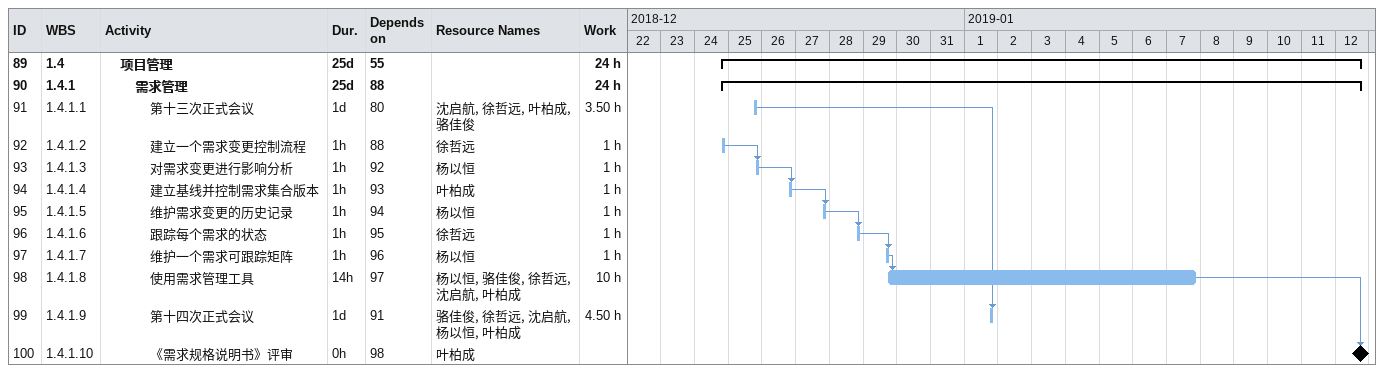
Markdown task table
| ID | WBS | Task | Duration | Start | Finish | Predecessors | Resources | Work (h) |
|---|---|---|---|---|---|---|---|---|
| 89 | 1.4 | **项目管理** | 25d | 2018-12-24 | 2019-01-12 | 55 |  | 24 |
| 90 | 1.4.1 | **需求管理** | 25d | 2018-12-24 | 2019-01-12 | 88 |  | 24 |
| 91 | 1.4.1.1 | 第十三次正式会议 | 1d | 2018-12-25 | 2018-12-25 | 80 | 沈启航, 徐哲远, 叶柏成, 骆佳俊 | 3.50 |
| 92 | 1.4.1.2 | 建立一个需求变更控制流程 | 1h | 2018-12-24 | 2018-12-24 | 88 | 徐哲远 | 1 |
| 93 | 1.4.1.3 | 对需求变更进行影响分析 | 1h | 2018-12-25 | 2018-12-25 | 92 | 杨以恒 | 1 |
| 94 | 1.4.1.4 | 建立基线并控制需求集合版本 | 1h | 2018-12-26 | 2018-12-26 | 93 | 叶柏成 | 1 |
| 95 | 1.4.1.5 | 维护需求变更的历史记录 | 1h | 2018-12-27 | 2018-12-27 | 94 | 杨以恒 | 1 |
| 96 | 1.4.1.6 | 跟踪每个需求的状态 | 1h | 2018-12-28 | 2018-12-28 | 95 | 徐哲远 | 1 |
| 97 | 1.4.1.7 | 维护一个需求可跟踪矩阵 | 1h | 2018-12-29 | 2018-12-29 | 96 | 杨以恒 | 1 |
| 98 | 1.4.1.8 | 使用需求管理工具 | 14h | 2018-12-29 | 2019-01-07 | 97 | 杨以恒, 骆佳俊, 徐哲远, 沈启航, 叶柏成 | 10 |
| 99 | 1.4.1.9 | 第十四次正式会议 | 1d | 2019-01-01 | 2019-01-01 | 91 | 骆佳俊, 徐哲远, 沈启航, 杨以恒, 叶柏成 | 4.50 |
| 100 | 1.4.1.10 | 《需求规格说明书》评审 | 0h | 2019-01-12 | 2019-01-12 | 98 | 叶柏成 |  |
